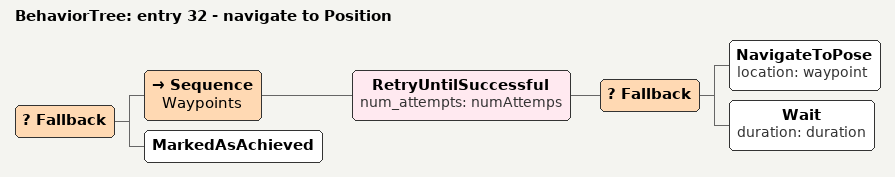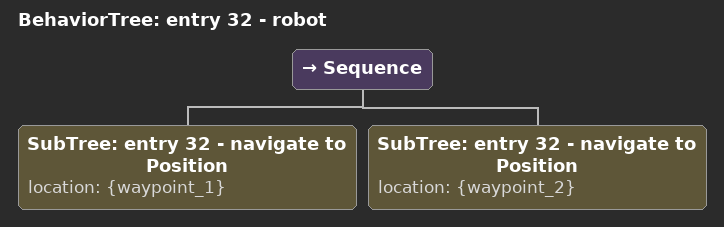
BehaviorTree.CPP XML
<?xml version="1.0" encoding="UTF-8"?>
<root BTCPP_format="4">
  <BehaviorTree ID="entry 32 - navigate to Position">
    <Fallback>
      <Sequence name="Waypoints">
        <RetryUntilSuccessful num_attempts="numAttemps">
          <Fallback>
            <NavigateToPose location="waypoint"/>
            <Wait duration="duration"/>
          </Fallback>
        </RetryUntilSuccessful>
      </Sequence>
      <MarkedAsAchieved/>
    </Fallback>
  </BehaviorTree>

  <BehaviorTree ID="entry 32 - robot">
    <Sequence>
      <SubTree ID="entry 32 - navigate to Position"
               location="{waypoint_1}"/>
      <SubTree ID="entry 32 - navigate to Position"
               location="{waypoint_2}"/>
    </Sequence>
  </BehaviorTree>

</root>
